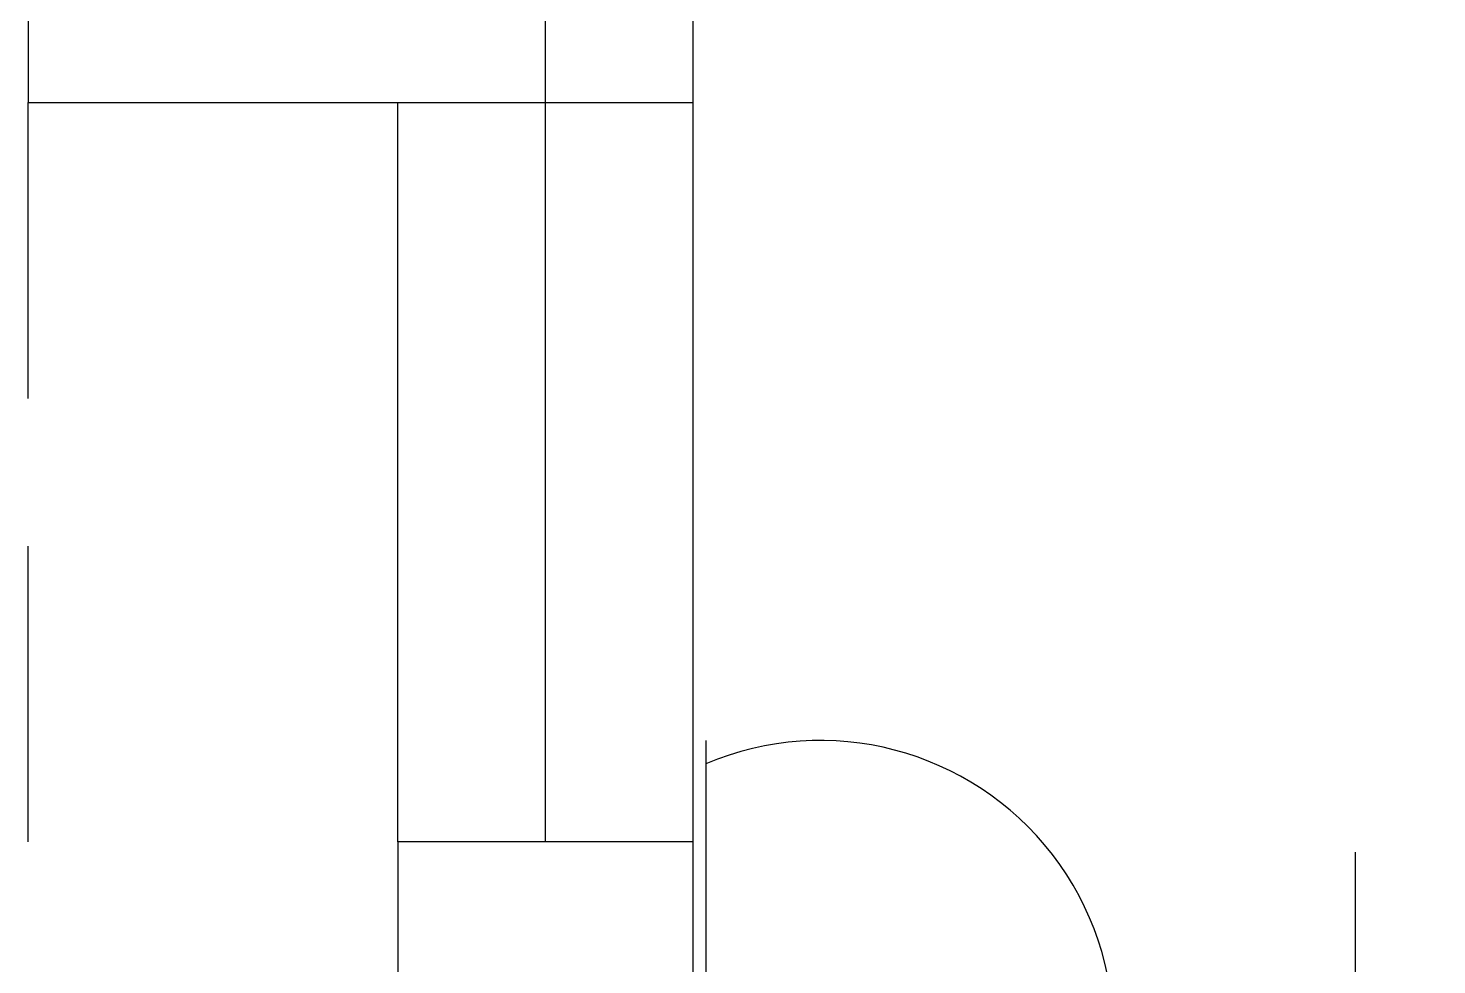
# Model space of a CAD drawing. Header units: inches. Extents: x 16928 to 514628, y -1471 to 241387.
# Drawn here: x 168855 to 170285, y 50541 to 51491 of the extents above; entities that cross this region are included whole.
import ezdxf

# ---------------------------------------------------------------- set-up
doc = ezdxf.new("R2010")
doc.units = ezdxf.units.IN
doc.header["$MEASUREMENT"] = 0
doc.linetypes.add('HIDDEN', pattern=[0.375, 0.25, -0.125])
for name, color, linetype in [('ELECT', 6, 'Continuous'), ('LW', 2, 'Continuous'), ('TB', 8, 'Continuous'), ('WALL', 1, 'Continuous')]:
    doc.layers.add(name, color=color, linetype=linetype)

# ---------------------------------------------------------------- blocks, each defined once
blk = doc.blocks.new('13A SSO 300mm')
at = {"layer": 'ELECT', "color": 6}
for p, q in [((0, 413.8), (0, 904.4)), ((-184, 659.1), (184, 659.1)), ((-297.4, 0), (297.4, 0))]:
    blk.add_line(p, q, dxfattribs=at)
blk.add_arc((0, 116.3), 297.4, 336.9763, 203.0237, dxfattribs=at)

msp = doc.modelspace()

# ---------------------------------------------------------------- linework, layer by layer
at = {"layer": 'LW', "linetype": 'HIDDEN', "ltscale": 1200}
msp.add_line((168855, 46615.4), (168855, 51415.4), dxfattribs=at)
at = {"layer": 'LW'}
msp.add_line((169230, 50665.4), (169230, 51415.4), dxfattribs=at)
at = {"layer": 'WALL'}
for p, q in [((168855, 52615.4), (168855, 51415.4)), ((169380, 50665.4), (169380, 52090.4)), ((169530, 50515.4), (169530, 52090.4)), ((168855, 51415.4), (169530, 51415.4))]:
    msp.add_line(p, q, dxfattribs=at)
msp.add_lwpolyline([(169530, 50515.4), (169530, 50665.4), (169230, 50665.4), (169230, 50515.4)], close=True, dxfattribs=at)

# ---------------------------------------------------------------- block references
at = {"layer": 'TB', "color": 6, "linetype": 'Continuous', "rotation": 270}
msp.add_blockref('13A SSO 300mm', (169542.7, 50470.9), dxfattribs=at)

doc.saveas('drawing.dxf')
